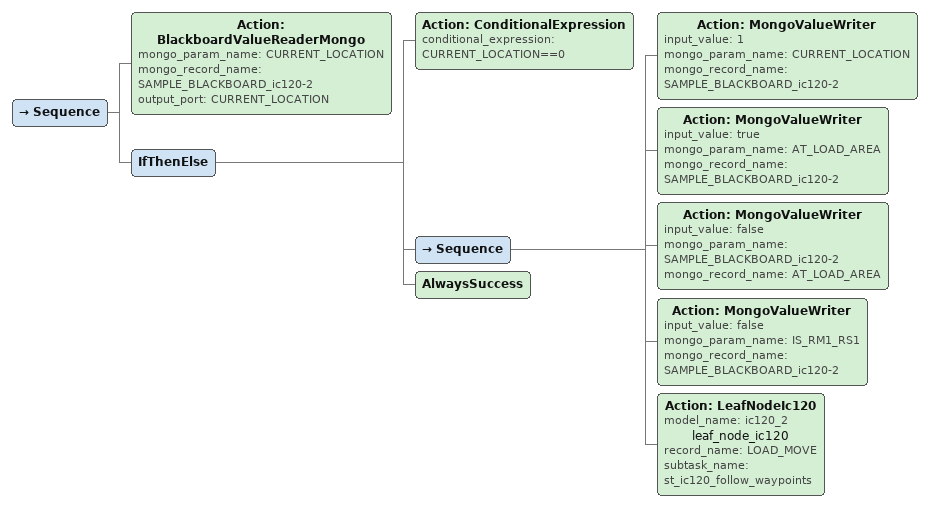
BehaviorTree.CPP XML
<Sequence>
    <Action ID="BlackboardValueReaderMongo" mongo_param_name="CURRENT_LOCATION" mongo_record_name="SAMPLE_BLACKBOARD_ic120-2" output_port="CURRENT_LOCATION"/>
    <IfThenElse>
        <Action ID="ConditionalExpression" conditional_expression="CURRENT_LOCATION==0"/>
        <Sequence>
            <Action ID="MongoValueWriter" input_value="1" mongo_param_name="CURRENT_LOCATION" mongo_record_name="SAMPLE_BLACKBOARD_ic120-2"/>
            <Action ID="MongoValueWriter" input_value="true" mongo_param_name="AT_LOAD_AREA" mongo_record_name="SAMPLE_BLACKBOARD_ic120-2"/>
            <Action ID="MongoValueWriter" input_value="false" mongo_param_name="SAMPLE_BLACKBOARD_ic120-2" mongo_record_name="AT_LOAD_AREA"/>
            <Action ID="MongoValueWriter" input_value="false" mongo_param_name="IS_RM1_RS1" mongo_record_name="SAMPLE_BLACKBOARD_ic120-2"/>
            <Action ID="LeafNodeIc120" model_name="ic120_2" name="leaf_node_ic120" record_name="LOAD_MOVE" subtask_name="st_ic120_follow_waypoints"/>
        </Sequence>
        <AlwaysSuccess/>
    </IfThenElse>
</Sequence>
